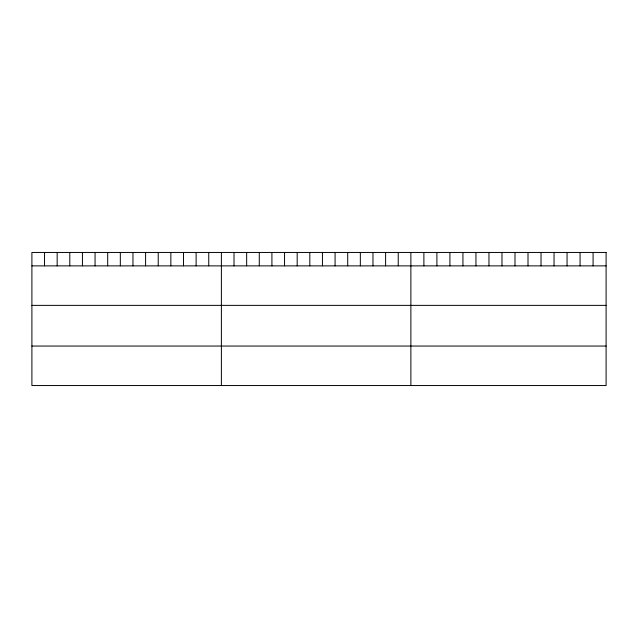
<?xml version="1.0" encoding="UTF-8"?>
<svg xmlns="http://www.w3.org/2000/svg" width="638" height="638" viewBox="0 0 638 638"><rect width="100%" height="100%" fill="white"/><g stroke="black" fill="none" stroke-linecap="round" stroke-linejoin="round"><path stroke-width="0.96" d="M31.9 265.879L606.1 265.879M31.9 305.371L606.1 305.371M31.9 346.051L606.1 346.051M593.085 252.457L593.085 265.879M580.07 252.457L580.07 265.879M567.054 252.457L567.054 265.879M554.039 252.457L554.039 265.879M541.024 252.457L541.024 265.879M528.009 252.457L528.009 265.879M514.994 252.457L514.994 265.879M501.978 252.457L501.978 265.879M488.963 252.457L488.963 265.879M475.948 252.457L475.948 265.879M462.933 252.457L462.933 265.879M449.918 252.457L449.918 265.879M436.902 252.457L436.902 265.879M423.887 252.457L423.887 265.879M410.872 252.457L410.872 385.543M398.24 252.457L398.24 265.879M385.607 252.457L385.607 265.879M372.975 252.457L372.975 265.879M360.342 252.457L360.342 265.879M347.71 252.457L347.71 265.879M335.078 252.457L335.078 265.879M322.445 252.457L322.445 265.879M309.813 252.457L309.813 265.879M297.18 252.457L297.18 265.879M284.548 252.457L284.548 265.879M271.916 252.457L271.916 265.879M259.283 252.457L259.283 265.879M246.651 252.457L246.651 265.879M234.018 252.457L234.018 265.879M221.386 252.457L221.386 385.543M208.754 252.457L208.754 265.879M196.121 252.457L196.121 265.879M183.489 252.457L183.489 265.879M170.856 252.457L170.856 265.879M158.224 252.457L158.224 265.879M145.592 252.457L145.592 265.879M132.959 252.457L132.959 265.879M120.327 252.457L120.327 265.879M107.694 252.457L107.694 265.879M95.062 252.457L95.062 265.879M82.43 252.457L82.43 265.879M69.797 252.457L69.797 265.879M57.165 252.457L57.165 265.879M44.532 252.457L44.532 265.879M606.1 252.457L31.9 252.457L31.9 385.543L606.1 385.543L606.1 252.457"/></g></svg>
